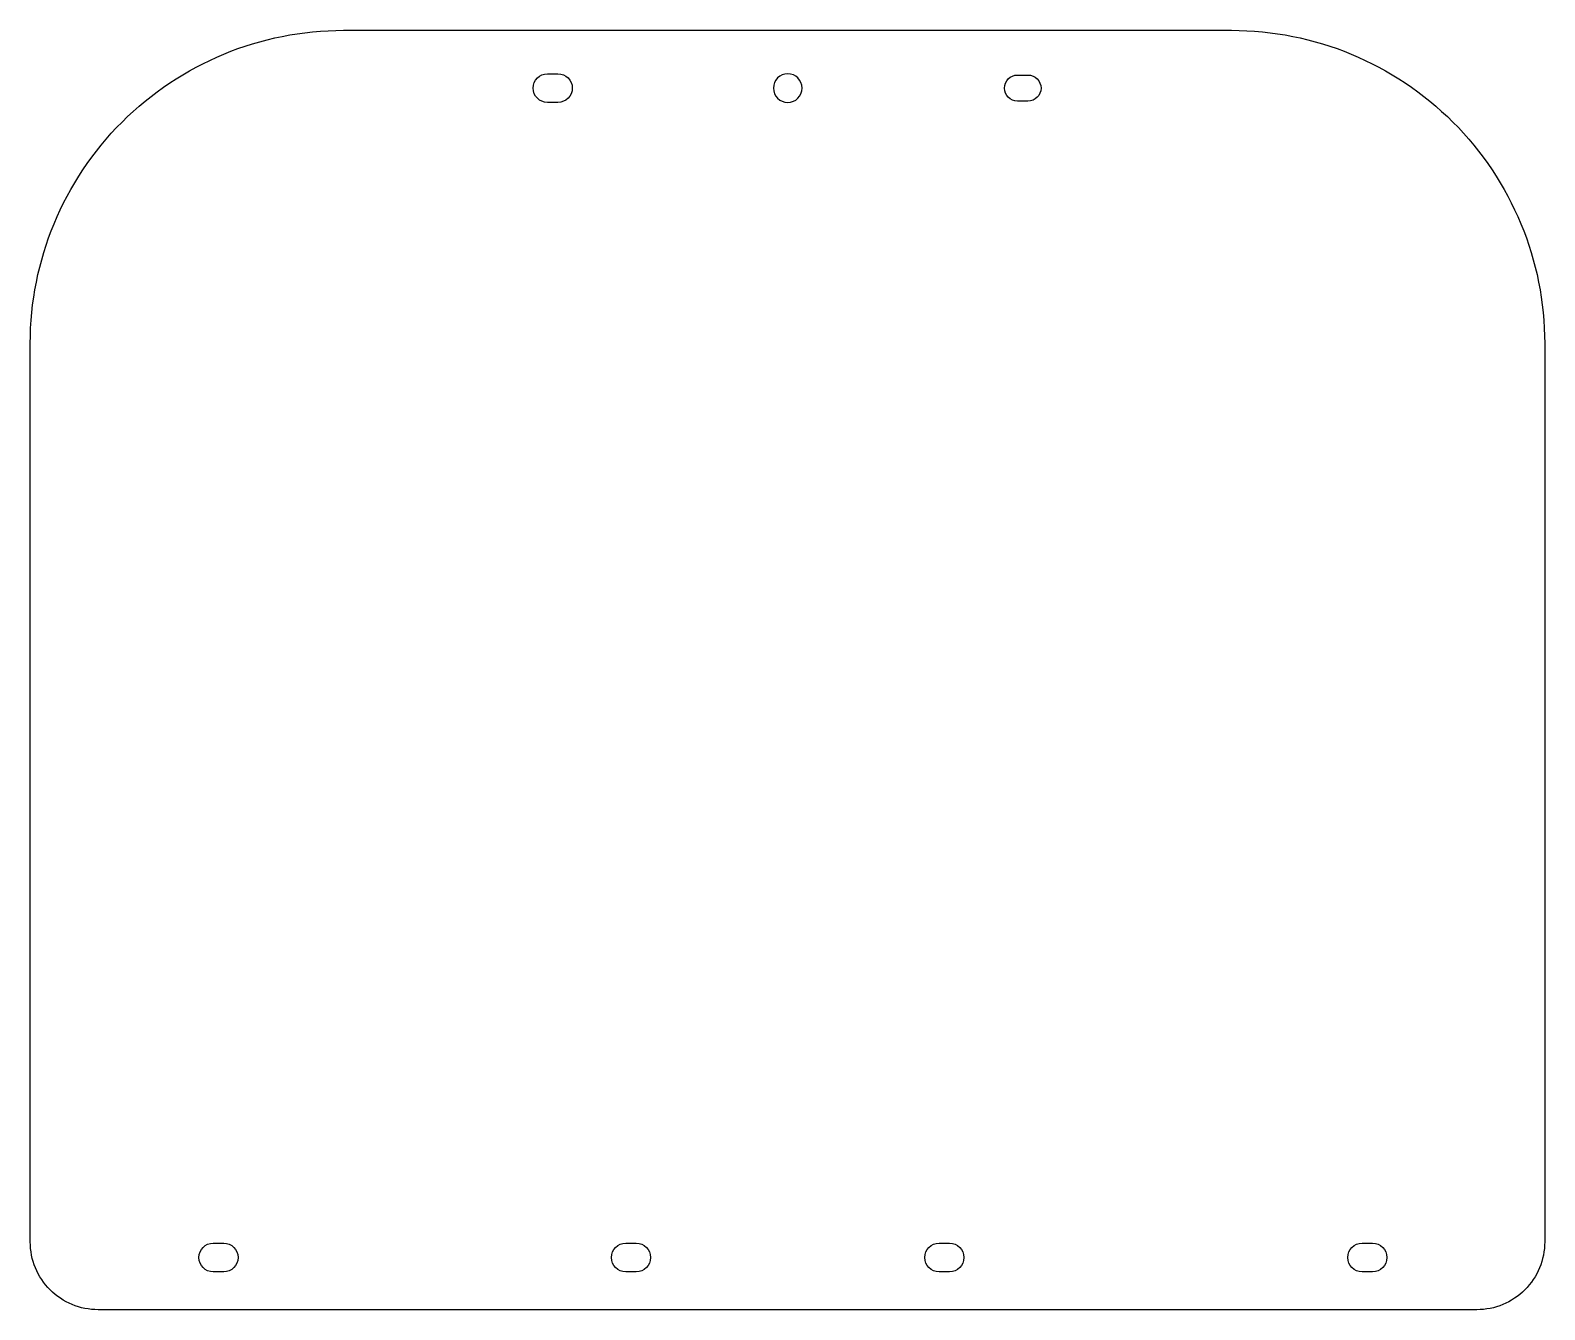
# Model space of a CAD drawing. Header units: millimetres. Extents: x -35 to 255, y 0 to 245.
import ezdxf

# ---------------------------------------------------------------- set-up
doc = ezdxf.new("R2010")
doc.units = ezdxf.units.MM
doc.layers.get('0').update_dxf_attribs({"linetype": 'CONTINUOUS'})

msp = doc.modelspace()

# ---------------------------------------------------------------- linework, layer by layer
for points in [[(24.96, 245.07), (194.96, 245.07, -0.414214), (254.96, 185.07), (254.96, 13, -0.414214), (241.96, 0), (-22.04, 0, -0.414214), (-35.04, 13), (-35.04, 185.07, -0.414214)], [(64.01, 231.25, -1), (64.01, 236.75), (66.01, 236.75, -1), (66.01, 231.25)], [(156.01, 231.5), (154.01, 231.5, -1), (154.01, 236.5), (156.01, 236.5, -1)], [(2, 12.75, -1), (2, 7.25), (0, 7.25, -1), (0, 12.75)], [(79, 12.75), (81, 12.75, -1), (81, 7.25), (79, 7.25, -1)], [(139, 7.25, -1), (139, 12.75), (141, 12.75, -1), (141, 7.25)], [(222, 12.75, -1), (222, 7.25), (220, 7.25, -1), (220, 12.75)]]:
    msp.add_lwpolyline(points, format="xyb", close=True)
at = {"extrusion": (0, 0, -1)}
msp.add_circle((-110.01, 234), 2.75, dxfattribs=at)

doc.saveas('drawing.dxf')
